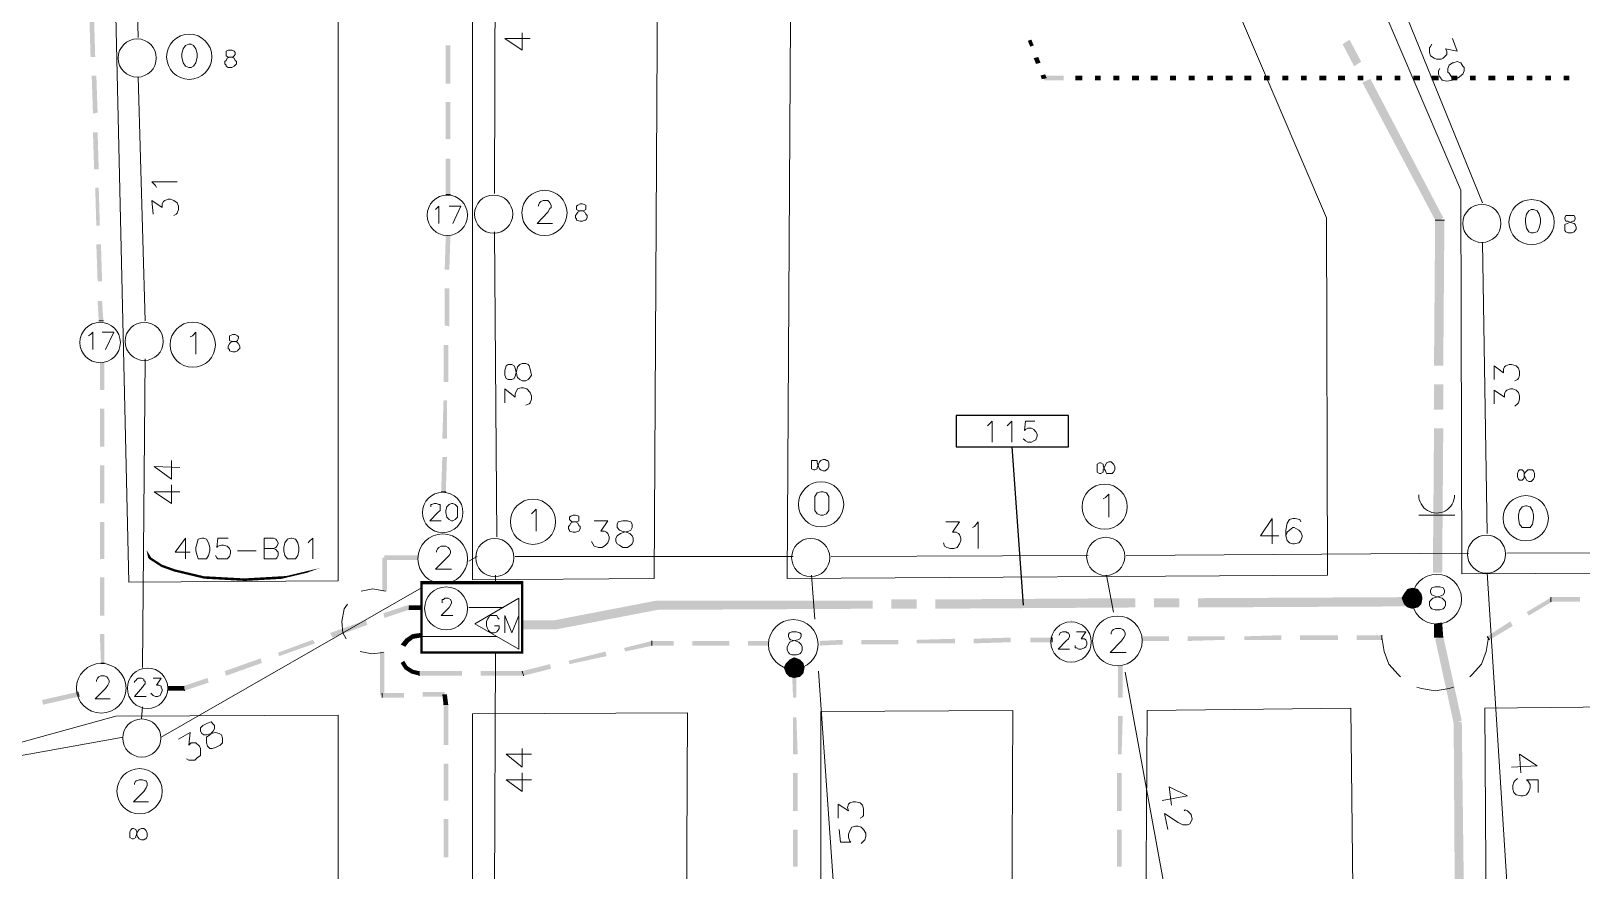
# Model space of a CAD drawing. Header units: millimetres. Extents: x -5 to 817, y 96 to 1062.
# Drawn here: x 337.4 to 447.8, y 427.9 to 487.7 of the extents above; entities that cross this region are included whole.
import ezdxf

# ---------------------------------------------------------------- set-up
doc = ezdxf.new("R2010")
doc.units = ezdxf.units.MM
for name, color, linetype, true_color in [('PDF_565', 11, 'Continuous', 0xff7f7f), ('PDF_840', 12, 'Continuous', 0xb80000), ('PDF_AERIAL', 8, 'Continuous', 0x808080), ('PDF_FEED', 11, 'Continuous', 0xff7f7f), ('PDF_HCOUNT', 8, 'Continuous', 0x808080), ('PDF_NODEBOUNDARY', 8, 'Continuous', 0x808080), ('PDF_POLENUMBER', 8, 'Continuous', 0x808080), ('PDF_POWER', 8, 'Continuous', 0x808080), ('PDF_RDBKGRD', 8, 'Continuous', 0x808080), ('PDF_STRAND', 8, 'Continuous', 0x808080), ('PDF_TRUNK', 12, 'Continuous', 0xb80000), ('PDF_TRUNKEXT', 8, 'Continuous', 0x808080)]:
    doc.layers.add(name, color=color, linetype=linetype, true_color=true_color)
doc.layers.add('PDF_DISTANCE', color=7, linetype='Continuous')

msp = doc.modelspace()

# ---------------------------------------------------------------- linework, layer by layer
at = {"layer": 'PDF_565', "lineweight": 20}
for points in [[(362.66, 447.79), (361.76, 447.96), (360.93, 447.79)], [(359.94, 446.88), (359.7, 446.55), (359.53, 445.65), (359.61, 444.82), (359.86, 444.41)], [(433.65, 444.49), (433.82, 443.5), (434.15, 442.6), (434.81, 441.86), (434.97, 441.69)], [(439.92, 441.69), (440.08, 441.86), (440.74, 442.6), (441.07, 443.5), (441.24, 444.49)], [(441.24, 444.49), (441.24, 444.49)], [(360.85, 443.5), (361.68, 443.34), (362.5, 443.42)], [(436.13, 440.95), (436.46, 440.87), (437.44, 440.7), (438.43, 440.87), (438.76, 440.95)]]:
    msp.add_lwpolyline(points, dxfattribs=at)
at = {"layer": 'PDF_565', "lineweight": 0}
for points in [[(445.69, 447.05), (445.69, 447.38)], [(381.63, 443.92), (381.63, 444.25)], [(441.32, 444.33), (441.15, 444.58)], [(372.48, 441.77), (372.39, 442.1)], [(348.32, 440.7), (348.24, 441.03)], [(362.42, 440.21), (362.42, 440.54)], [(366.79, 439.71), (367.12, 439.71)]]:
    msp.add_lwpolyline(points, dxfattribs=at)
at = {"layer": 'PDF_565', "lineweight": 0, "const_width": 0.297}
msp.add_lwpolyline([(363.86, 442.76), (364.11, 442.35), (364.56, 442.06), (365.06, 441.94)], dxfattribs=at)
at = {"layer": 'PDF_565', "lineweight": 0}
msp.add_lwpolyline([(365.06, 442.1), (365.06, 441.77)], close=True, dxfattribs=at)
at = {"layer": 'PDF_565', "transparency": 33554559}
for points in [[(362.75, 450.18), (362.42, 450.18), (362.75, 447.79)], [(362.42, 450.18), (362.75, 447.79), (362.42, 447.79)], [(364.97, 450.02), (364.97, 450.35), (362.58, 450.02)], [(364.97, 450.35), (362.58, 450.02), (362.58, 450.35)], [(445.61, 447.3), (444.12, 446.06), (443.96, 446.31)], [(445.77, 447.05), (445.61, 447.3), (444.12, 446.06)], [(447.75, 447.05), (447.75, 447.38), (445.69, 447.05)], [(447.75, 447.38), (445.69, 447.05), (445.69, 447.38)], [(364.23, 446.8), (362.58, 445.9), (362.5, 446.23)], [(364.31, 446.47), (364.23, 446.8), (362.58, 445.9)], [(365.3, 446.47), (365.3, 446.8), (364.31, 446.47)], [(365.3, 446.8), (364.31, 446.47), (364.31, 446.8)], [(361.26, 445.73), (358.87, 444.49), (358.71, 444.82)], [(361.35, 445.4), (361.26, 445.73), (358.87, 444.49)], [(442.8, 445.65), (441.32, 444.33), (441.15, 444.58)], [(442.97, 445.32), (442.8, 445.65), (441.32, 444.33)], [(357.47, 444.33), (355.08, 443.17), (355, 443.42)], [(357.64, 444.08), (357.47, 444.33), (355.08, 443.17)], [(364.07, 444.41), (364.31, 444.16), (363.74, 444)], [(364.31, 444.16), (363.74, 444), (364.07, 443.83)], [(364.56, 444.74), (364.64, 444.41), (364.07, 444.41)], [(364.64, 444.41), (364.07, 444.41), (364.31, 444.16)], [(365.14, 444.82), (365.14, 444.49), (364.56, 444.74)], [(365.14, 444.49), (364.56, 444.74), (364.64, 444.41)], [(381.63, 444.25), (379.73, 443.5), (379.65, 443.75)], [(381.71, 443.92), (381.63, 444.25), (379.73, 443.5)], [(383.19, 443.92), (383.19, 444.25), (381.63, 443.92)], [(383.19, 444.25), (381.63, 443.92), (381.63, 444.25)], [(387.15, 443.92), (387.15, 444.25), (384.51, 443.92)], [(387.15, 444.25), (384.51, 443.92), (384.51, 444.25)], [(389.95, 443.92), (389.95, 444.25), (388.47, 443.92)], [(389.95, 444.25), (388.47, 443.92), (388.47, 444.25)], [(353.76, 443.01), (351.29, 441.77), (351.2, 442.1)], [(353.84, 442.68), (353.76, 443.01), (351.29, 441.77)], [(362.25, 440.37), (362.58, 440.37), (362.25, 443.5)], [(362.58, 440.37), (362.25, 443.5), (362.58, 443.5)], [(378.33, 443.5), (375.77, 442.6), (375.69, 442.84)], [(378.41, 443.17), (378.33, 443.5), (375.77, 442.6)], [(368.11, 441.77), (368.11, 442.1), (365.06, 441.77)], [(368.11, 442.1), (365.06, 441.77), (365.06, 442.1)], [(372.39, 441.77), (372.39, 442.1), (369.43, 441.77)], [(372.39, 442.1), (369.43, 441.77), (369.43, 442.1)], [(374.37, 442.6), (372.48, 441.77), (372.39, 442.1)], [(374.45, 442.27), (374.37, 442.6), (372.48, 441.77)], [(348.32, 440.7), (348.32, 441.03), (347.16, 440.7)], [(348.32, 441.03), (347.16, 440.7), (347.16, 441.03)], [(349.97, 441.61), (348.32, 440.7), (348.24, 441.03)], [(350.05, 441.28), (349.97, 441.61), (348.32, 440.7)], [(363.98, 440.21), (363.98, 440.54), (362.42, 440.21)], [(363.98, 440.54), (362.42, 440.21), (362.42, 440.54)], [(366.87, 440.29), (366.87, 440.62), (365.3, 440.29)], [(366.87, 440.62), (365.3, 440.29), (365.3, 440.62)], [(366.79, 439.71), (367.12, 439.71), (366.7, 440.45)], [(367.12, 439.71), (366.7, 440.45), (367.03, 440.45)], [(366.79, 436.83), (367.12, 436.83), (366.79, 439.71)], [(367.12, 436.83), (366.79, 439.71), (367.12, 439.71)], [(366.79, 432.87), (367.12, 432.87), (366.79, 435.51)], [(367.12, 432.87), (366.79, 435.51), (367.12, 435.51)], [(366.79, 428.83), (367.12, 428.83), (366.79, 431.55)], [(367.12, 428.83), (366.79, 431.55), (367.12, 431.55)]]:
    msp.add_solid(points, dxfattribs=at)
at = {"layer": 'PDF_840', "lineweight": 0}
msp.add_lwpolyline([(435.96, 447.38), (435.96, 446.72)], dxfattribs=at)
at = {"layer": 'PDF_840', "transparency": 33554559}
for points in [[(401.83, 447.21), (401.83, 446.55), (416.09, 447.3)], [(401.83, 446.55), (416.09, 447.3), (416.09, 446.64)], [(417.41, 447.3), (417.41, 446.64), (419.22, 447.3)], [(417.41, 446.64), (419.22, 447.3), (419.22, 446.64)], [(420.54, 447.3), (420.54, 446.64), (435.96, 447.38)], [(420.54, 446.64), (435.96, 447.38), (435.96, 446.72)], [(374.7, 445.73), (374.78, 445.07), (381.96, 447.13)], [(374.78, 445.07), (381.96, 447.13), (382.04, 446.47)], [(381.96, 447.13), (381.96, 446.47), (397.37, 447.13)], [(381.96, 446.47), (397.37, 447.13), (397.37, 446.55)], [(398.69, 447.21), (398.69, 446.55), (400.51, 447.21)], [(398.69, 446.55), (400.51, 447.21), (400.51, 446.55)], [(372.39, 445.73), (372.39, 445.07), (374.78, 445.73)], [(372.39, 445.07), (374.78, 445.73), (374.78, 445.07)], [(438.02, 444.49), (437.36, 445.48), (437.94, 445.57)], [(437.36, 444.49), (438.02, 444.49), (437.36, 445.48)], [(439.34, 438.56), (437.44, 444.41), (438.02, 444.58)], [(438.76, 438.39), (439.34, 438.56), (437.44, 444.41)], [(438.85, 424.46), (439.51, 424.46), (438.76, 438.48)], [(439.51, 424.46), (438.76, 438.48), (439.34, 438.48)]]:
    msp.add_solid(points, dxfattribs=at)
at = {"layer": 'PDF_AERIAL', "lineweight": 9}
for points in [[(345.02, 487.28), (344.61, 503.61)], [(370.41, 476.15), (370.5, 499.73)], [(440.82, 475.49), (433.24, 494.13)], [(372.97, 487.2), (371.16, 487.2), (372.39, 486.38), (372.39, 487.61)], [(438.68, 487.2), (439.01, 486.29), (438.19, 486.46), (438.27, 486.29), (438.27, 486.05), (438.19, 485.96), (438.02, 485.8), (437.86, 485.72), (437.53, 485.72), (437.36, 485.8), (437.11, 485.96), (437.03, 486.21), (437.03, 486.54), (437.11, 486.62), (437.2, 486.79)], [(439.09, 484.4), (438.85, 484.4), (438.6, 484.48), (438.43, 484.73), (438.35, 484.81), (438.35, 485.06), (438.43, 485.31), (438.68, 485.47), (438.76, 485.47), (439.01, 485.55), (439.26, 485.47), (439.42, 485.22), (439.51, 485.14), (439.51, 484.89), (439.42, 484.65), (439.09, 484.4), (438.68, 484.23), (438.27, 484.15), (437.94, 484.23), (437.77, 484.48), (437.69, 484.65), (437.69, 484.89), (437.77, 485.06)], [(345.52, 467.08), (345.02, 484.48)], [(346.34, 476.57), (346.26, 476.73), (346.01, 476.98), (347.82, 476.98)], [(346.09, 474.67), (346.01, 475.66), (346.75, 475.16), (346.75, 475.41), (346.83, 475.58), (346.92, 475.66), (347.16, 475.74), (347.33, 475.74), (347.58, 475.66), (347.82, 475.49), (347.91, 475.25), (347.91, 475), (347.82, 474.75), (347.74, 474.67), (347.58, 474.59)], [(370.58, 451.67), (370.41, 473.43)], [(441.15, 451.91), (440.82, 472.69)], [(345.35, 442.35), (345.52, 464.36)], [(441.65, 462.88), (441.65, 463.87), (442.31, 463.37), (442.31, 463.62), (442.39, 463.79), (442.47, 463.87), (442.72, 463.95), (442.89, 463.95), (443.22, 463.87), (443.38, 463.7), (443.46, 463.46), (443.46, 463.21), (443.38, 462.96), (443.3, 462.88), (443.13, 462.8)], [(371.16, 461.23), (371.16, 462.22), (371.9, 461.64), (371.9, 461.89), (371.98, 462.06), (372.06, 462.22), (372.31, 462.3), (372.48, 462.3), (372.72, 462.22), (372.97, 461.97), (373.05, 461.73), (373.05, 461.48), (372.97, 461.23), (372.89, 461.15), (372.64, 461.07)], [(441.65, 461.15), (441.65, 462.14), (442.39, 461.64), (442.39, 461.89), (442.47, 462.06), (442.56, 462.14), (442.8, 462.22), (442.97, 462.22), (443.22, 462.14), (443.38, 461.97), (443.46, 461.73), (443.46, 461.48), (443.38, 461.23), (443.3, 461.15), (443.13, 460.98)], [(347.99, 456.61), (346.18, 456.7), (347.41, 455.79), (347.41, 457.11)], [(347.99, 454.88), (346.18, 454.88), (347.41, 454.06), (347.41, 455.38)], [(377.51, 452.82), (378.49, 452.82), (378, 452.08), (378.25, 452.08), (378.41, 452), (378.49, 451.91), (378.58, 451.67), (378.58, 451.5), (378.49, 451.25), (378.33, 451.09), (378.08, 450.92), (377.83, 450.92), (377.51, 451.01), (377.42, 451.17), (377.34, 451.34)], [(425.82, 451.17), (425.82, 452.99), (424.99, 451.75), (426.31, 451.75)], [(427.88, 452.74), (427.8, 452.9), (427.47, 452.99), (427.3, 452.99), (427.06, 452.9), (426.89, 452.66), (426.81, 452.16), (426.81, 451.75), (426.89, 451.42), (427.06, 451.25), (427.3, 451.17), (427.39, 451.17), (427.72, 451.25), (427.88, 451.42), (427.96, 451.67), (427.96, 451.75), (427.88, 452), (427.72, 452.16), (427.39, 452.33), (427.3, 452.33), (427.06, 452.16), (426.89, 452), (426.81, 451.75)], [(402.57, 452.74), (403.56, 452.74), (403.06, 452), (403.31, 452), (403.48, 451.91), (403.56, 451.83), (403.64, 451.58), (403.64, 451.42), (403.56, 451.17), (403.39, 450.92), (403.15, 450.84), (402.9, 450.84), (402.65, 450.92), (402.49, 451.01), (402.4, 451.25)], [(404.47, 452.33), (404.63, 452.41), (404.88, 452.74), (404.88, 450.84)], [(442.56, 450.51), (464.9, 450.59)], [(369.18, 450.27), (368.6, 449.94)], [(371.9, 450.27), (391.69, 450.27)], [(394.41, 450.27), (412.71, 450.35)], [(415.43, 450.35), (439.84, 450.51)], [(370.5, 448.37), (370.5, 448.95)], [(393.01, 448.95), (393.25, 445.81)], [(414.03, 448.95), (414.52, 446.31)], [(441.15, 449.11), (442.72, 424.46), (442.8, 423.47)], [(365.22, 448.04), (346.67, 437.4)], [(370.41, 426.27), (370.5, 443.42)], [(393.5, 442.1), (394.74, 424.46), (395.15, 418.36)], [(415.35, 442.02), (418.56, 424.46)], [(345.27, 438.72), (345.35, 439.55)], [(343.95, 437.4), (326.14, 434.19)], [(347.91, 437.24), (348.73, 437.73), (348.65, 436.83), (348.81, 436.99), (349.06, 436.99), (349.14, 436.99), (349.39, 436.74), (349.47, 436.58), (349.47, 436.33), (349.47, 436.08), (349.23, 435.92), (349.06, 435.75), (348.73, 435.75), (348.65, 435.75), (348.48, 435.84)], [(373.05, 436.17), (371.24, 436.17), (372.39, 435.26), (372.39, 436.58)], [(442.89, 435.26), (444.7, 435.34), (443.46, 436.17), (443.55, 434.85)], [(373.05, 434.35), (371.24, 434.35), (372.39, 433.53), (372.39, 434.85)], [(444.78, 433.45), (444.78, 434.35), (443.96, 434.35), (444.04, 434.27), (444.21, 434.02), (444.21, 433.78), (444.12, 433.53), (443.96, 433.28), (443.71, 433.2), (443.55, 433.2), (443.22, 433.28), (443.05, 433.45), (442.97, 433.69), (442.97, 433.94), (443.05, 434.19), (443.13, 434.27), (443.3, 434.44)], [(417.99, 432.87), (419.8, 433.2), (418.48, 433.86), (418.65, 432.54)], [(394.9, 431.63), (394.9, 432.62), (395.64, 432.13), (395.56, 432.37), (395.64, 432.62), (395.73, 432.7), (395.97, 432.79), (396.14, 432.79), (396.47, 432.7), (396.63, 432.54), (396.72, 432.29), (396.72, 432.04), (396.72, 431.8), (396.63, 431.71), (396.47, 431.63)], [(419.55, 432.13), (419.64, 432.21), (419.8, 432.13), (419.88, 432.04), (420.05, 431.88), (420.13, 431.55), (420.05, 431.38), (419.97, 431.22), (419.8, 431.14), (419.64, 431.14), (419.47, 431.14), (419.14, 431.3), (418.15, 431.96), (418.4, 430.81)], [(394.98, 430.81), (395.07, 429.9), (395.81, 429.9), (395.73, 429.98), (395.64, 430.23), (395.64, 430.48), (395.73, 430.72), (395.89, 430.97), (396.14, 431.05), (396.3, 431.05), (396.55, 430.97), (396.72, 430.81), (396.88, 430.56), (396.88, 430.31), (396.8, 430.07), (396.72, 429.98), (396.55, 429.82)]]:
    msp.add_lwpolyline(points, dxfattribs=at)
for points in [[(371.16, 463.21), (371.24, 462.96), (371.4, 462.88), (371.65, 462.88), (371.82, 462.96), (371.9, 463.13), (371.98, 463.46), (372.06, 463.79), (372.23, 463.95), (372.39, 464.03), (372.64, 464.03), (372.81, 463.95), (372.89, 463.87), (372.97, 463.62), (373.05, 463.21), (372.89, 462.96), (372.81, 462.88), (372.64, 462.8), (372.39, 462.8), (372.23, 462.88), (372.06, 463.04), (371.98, 463.29), (371.9, 463.7), (371.82, 463.87), (371.65, 463.95), (371.4, 463.95), (371.24, 463.87), (371.16, 463.54)], [(379.57, 452.82), (379.24, 452.74), (379.15, 452.57), (379.15, 452.33), (379.32, 452.16), (379.48, 452.08), (379.81, 452), (380.06, 451.91), (380.23, 451.75), (380.31, 451.58), (380.31, 451.34), (380.23, 451.17), (380.14, 451.09), (379.9, 450.92), (379.57, 450.92), (379.32, 451.09), (379.15, 451.17), (379.07, 451.34), (379.07, 451.58), (379.15, 451.75), (379.4, 451.91), (379.65, 452), (379.98, 452.08), (380.14, 452.16), (380.23, 452.33), (380.23, 452.57), (380.14, 452.74), (379.9, 452.82)], [(349.64, 438.23), (349.47, 438.06), (349.47, 437.82), (349.56, 437.65), (349.72, 437.57), (349.89, 437.57), (350.22, 437.65), (350.54, 437.73), (350.79, 437.65), (350.96, 437.57), (351.04, 437.32), (351.04, 437.16), (351.04, 436.99), (350.87, 436.83), (350.54, 436.66), (350.3, 436.58), (350.13, 436.58), (349.97, 436.74), (349.89, 436.99), (349.89, 437.16), (349.89, 437.4), (350.13, 437.57), (350.38, 437.82), (350.46, 437.98), (350.46, 438.23), (350.38, 438.31), (350.22, 438.48), (349.97, 438.39)]]:
    msp.add_lwpolyline(points, close=True, dxfattribs=at)
at = {"layer": 'PDF_DISTANCE', "color": 145, "lineweight": 25, "true_color": 0x4a8395}
msp.add_lwpolyline([(403.31, 458.1), (411.31, 458.1), (411.31, 460.32), (403.31, 460.32)], close=True, dxfattribs=at)
at = {"layer": 'PDF_DISTANCE', "lineweight": 0}
for points in [[(405.54, 459.58), (405.62, 459.66), (405.87, 459.91), (405.87, 458.43)], [(406.94, 459.58), (407.02, 459.66), (407.27, 459.91), (407.27, 458.43)], [(408.92, 459.91), (408.26, 459.91), (408.18, 459.25), (408.26, 459.33), (408.42, 459.42), (408.67, 459.42), (408.84, 459.33), (409, 459.17), (409.08, 459), (409.08, 458.84), (409, 458.59), (408.84, 458.51), (408.67, 458.43), (408.42, 458.43), (408.26, 458.51), (408.18, 458.59), (408.09, 458.67)]]:
    msp.add_lwpolyline(points, dxfattribs=at)
at = {"layer": 'PDF_DISTANCE', "color": 145, "lineweight": 25, "true_color": 0x4a8395}
msp.add_lwpolyline([(407.27, 458.1), (408.09, 446.8)], dxfattribs=at)
at = {"layer": 'PDF_FEED', "lineweight": 0}
for points in [[(367.28, 476.07), (366.95, 476.07)], [(342.55, 467.08), (342.22, 467.08)], [(366.95, 454.88), (366.62, 454.88)], [(410.15, 444.49), (410.15, 444.16)], [(433.65, 444.66), (433.65, 444.33)], [(342.63, 442.68), (342.38, 442.68)], [(340.73, 440.62), (340.82, 440.29)]]:
    msp.add_lwpolyline(points, dxfattribs=at)
at = {"layer": 'PDF_FEED', "lineweight": 20}
for points in [[(367.12, 476.07), (367.12, 476.07)], [(365.63, 474.67), (365.63, 474.67)], [(368.6, 474.67), (368.6, 474.67)], [(367.12, 473.19), (367.12, 473.19)], [(342.38, 467.08), (342.38, 467.08)], [(340.9, 465.6), (340.9, 465.6)], [(343.87, 465.68), (343.87, 465.68)], [(342.46, 464.12), (342.46, 464.12)], [(366.79, 454.88), (366.79, 454.88)], [(365.3, 453.48), (365.3, 453.48)], [(368.27, 453.48), (368.27, 453.48)], [(366.79, 452), (366.79, 452)], [(366.29, 450.59), (366.29, 450.68), (366.37, 450.84), (366.46, 450.92), (366.62, 451.01), (366.95, 451.01), (367.12, 450.92), (367.2, 450.84), (367.28, 450.68), (367.28, 450.51), (367.2, 450.35), (367.03, 450.18), (366.21, 449.36), (367.36, 449.36)], [(411.56, 445.73), (411.56, 445.73)], [(414.36, 444.74), (414.36, 444.82), (414.44, 444.99), (414.52, 445.07), (414.69, 445.15), (415.02, 445.15), (415.18, 445.07), (415.27, 444.99), (415.35, 444.82), (415.35, 444.66), (415.27, 444.49), (415.1, 444.25), (414.28, 443.42), (415.43, 443.42)], [(410.15, 444.25), (410.15, 444.25)], [(413.04, 444.33), (413.04, 444.33)], [(342.05, 441.36), (342.05, 441.44), (342.14, 441.61), (342.22, 441.69), (342.38, 441.77), (342.63, 441.77), (342.79, 441.69), (342.88, 441.61), (342.96, 441.44), (342.96, 441.28), (342.88, 441.11), (342.71, 440.87), (341.97, 440.12), (343.04, 440.12)], [(345.76, 442.43), (345.76, 442.43)], [(411.64, 442.84), (411.64, 442.84)], [(344.28, 440.95), (344.28, 440.95)], [(347.25, 440.95), (347.25, 440.95)], [(345.76, 439.46), (345.76, 439.46)]]:
    msp.add_lwpolyline(points, dxfattribs=at)
at = {"layer": 'PDF_FEED', "color": 7, "lineweight": 9}
for points in [[(366.21, 475), (366.29, 475.08), (366.46, 475.25), (366.46, 474.01)], [(367.45, 474.01), (368.02, 475.25), (367.2, 475.25)], [(341.48, 466.01), (341.64, 466.09), (341.81, 466.26), (341.81, 465.02)], [(342.71, 465.02), (343.29, 466.26), (342.46, 466.26)], [(365.88, 453.81), (365.88, 453.98), (365.96, 453.98), (366.13, 454.06), (366.29, 454.06), (366.46, 453.98), (366.54, 453.98), (366.54, 453.81), (366.54, 453.73), (366.54, 453.56), (366.37, 453.4), (365.8, 452.82), (366.62, 452.82)], [(410.65, 444.66), (410.73, 444.82), (410.9, 444.91), (411.14, 444.91), (411.23, 444.82), (411.31, 444.82), (411.39, 444.66), (411.39, 444.58), (411.31, 444.41), (411.14, 444.25), (410.57, 443.67), (411.39, 443.67)], [(411.89, 444.91), (412.55, 444.91), (412.22, 444.41), (412.38, 444.41), (412.46, 444.41), (412.55, 444.33), (412.63, 444.16), (412.63, 444), (412.55, 443.83), (412.46, 443.75), (412.22, 443.67), (412.05, 443.67), (411.89, 443.75), (411.8, 443.75), (411.8, 443.92)], [(344.77, 441.28), (344.77, 441.36), (344.86, 441.44), (344.94, 441.53), (345.02, 441.61), (345.27, 441.61), (345.43, 441.53), (345.43, 441.44), (345.52, 441.36), (345.52, 441.2), (345.43, 441.11), (345.35, 440.95), (344.77, 440.29), (345.6, 440.29)], [(346.09, 441.61), (346.67, 441.61), (346.34, 441.11), (346.5, 441.11), (346.67, 441.03), (346.67, 440.95), (346.75, 440.78), (346.75, 440.7), (346.67, 440.54), (346.59, 440.37), (346.42, 440.29), (346.26, 440.29), (346.09, 440.37), (346.01, 440.45), (345.93, 440.54)]]:
    msp.add_lwpolyline(points, dxfattribs=at)
msp.add_lwpolyline([(367.36, 454.06), (367.2, 453.98), (367.03, 453.81), (366.95, 453.56), (366.95, 453.4), (367.03, 453.07), (367.2, 452.9), (367.36, 452.82), (367.45, 452.82), (367.61, 452.9), (367.78, 453.07), (367.78, 453.4), (367.78, 453.56), (367.78, 453.81), (367.61, 453.98), (367.45, 454.06)], close=True, dxfattribs=at)
at = {"layer": 'PDF_FEED', "lineweight": 20}
for points in [[(437.44, 448.12), (437.2, 448.04), (437.11, 447.87), (437.11, 447.71), (437.2, 447.54), (437.36, 447.46), (437.69, 447.38), (437.94, 447.3), (438.1, 447.13), (438.19, 447.05), (438.19, 446.8), (438.1, 446.64), (438.02, 446.55), (437.77, 446.47), (437.44, 446.47), (437.2, 446.55), (437.11, 446.64), (437.03, 446.8), (437.03, 447.05), (437.11, 447.13), (437.28, 447.3), (437.53, 447.38), (437.86, 447.46), (438.02, 447.54), (438.1, 447.71), (438.1, 447.87), (438.02, 448.04), (437.77, 448.12)], [(391.6, 444.91), (391.44, 444.82), (391.36, 444.74), (391.36, 444.58), (391.44, 444.41), (391.52, 444.33), (391.85, 444.25), (392.1, 444.16), (392.26, 444), (392.35, 443.83), (392.35, 443.59), (392.26, 443.42), (392.18, 443.34), (391.93, 443.26), (391.6, 443.26), (391.44, 443.34), (391.36, 443.42), (391.27, 443.59), (391.27, 443.83), (391.36, 444), (391.44, 444.16), (391.69, 444.25), (392.02, 444.33), (392.18, 444.41), (392.26, 444.58), (392.26, 444.74), (392.18, 444.82), (391.93, 444.91)]]:
    msp.add_lwpolyline(points, close=True, dxfattribs=at)
for centre, radius in [((367.06, 474.6), 1.44), ((342.32, 465.53), 1.44), ((366.73, 453.41), 1.44), ((366.73, 450.11), 1.77), ((437.55, 447.23), 1.77), ((391.71, 444.01), 1.77), ((411.5, 444.18), 1.44), ((414.8, 444.26), 1.77), ((342.4, 440.88), 1.77), ((345.7, 440.88), 1.44)]:
    msp.add_circle(centre, radius, dxfattribs=at)
at = {"layer": 'PDF_FEED', "transparency": 33554559}
for points in [[(341.89, 488.6), (341.56, 488.52), (341.97, 485.88)], [(341.56, 488.52), (341.97, 485.88), (341.64, 485.88)], [(367.28, 486.71), (366.95, 486.71), (367.28, 483.99)], [(366.95, 486.71), (367.28, 483.99), (366.95, 483.99)], [(342.05, 484.56), (341.72, 484.56), (342.14, 481.92)], [(341.72, 484.56), (342.14, 481.92), (341.81, 481.84)], [(367.28, 482.67), (366.95, 482.67), (367.28, 480.03)], [(366.95, 482.67), (367.28, 480.03), (366.95, 480.03)], [(342.14, 480.52), (341.81, 480.52), (342.22, 477.88)], [(341.81, 480.52), (342.22, 477.88), (341.89, 477.88)], [(367.28, 478.63), (366.95, 478.63), (367.28, 476.07)], [(366.95, 478.63), (367.28, 476.07), (366.95, 476.07)], [(342.22, 476.57), (341.97, 476.57), (342.3, 473.85)], [(341.97, 476.57), (342.3, 473.85), (342.05, 473.85)], [(366.95, 473.19), (367.2, 470.71), (366.87, 470.71)], [(367.28, 473.19), (366.95, 473.19), (367.2, 470.71)], [(342.38, 472.53), (342.05, 472.53), (342.46, 469.89)], [(342.05, 472.53), (342.46, 469.89), (342.14, 469.89)], [(367.2, 469.39), (366.87, 469.39), (367.2, 466.67)], [(366.87, 469.39), (367.2, 466.67), (366.87, 466.75)], [(342.46, 468.49), (342.14, 468.49), (342.55, 467.08)], [(342.14, 468.49), (342.55, 467.08), (342.22, 467.08)], [(367.12, 465.35), (366.79, 465.35), (367.12, 462.71)], [(366.79, 465.35), (367.12, 462.71), (366.79, 462.71)], [(342.63, 464.12), (342.3, 464.12), (342.63, 462.14)], [(342.3, 464.12), (342.63, 462.14), (342.3, 462.14)], [(342.63, 460.82), (342.3, 460.82), (342.63, 458.1)], [(342.3, 460.82), (342.63, 458.1), (342.3, 458.1)], [(366.79, 461.4), (367.03, 458.67), (366.7, 458.67)], [(367.03, 461.4), (366.79, 461.4), (367.03, 458.67)], [(366.7, 457.36), (366.95, 454.88), (366.62, 454.88)], [(367.03, 457.36), (366.7, 457.36), (366.95, 454.88)], [(342.63, 456.78), (342.3, 456.78), (342.63, 454.06)], [(342.3, 456.78), (342.63, 454.06), (342.3, 454.06)], [(342.63, 452.74), (342.3, 452.74), (342.63, 450.1)], [(342.3, 452.74), (342.63, 450.1), (342.3, 450.1)], [(342.63, 448.78), (342.3, 448.78), (342.63, 446.06)], [(342.3, 448.78), (342.63, 446.06), (342.3, 446.06)], [(435.8, 447.3), (435.22, 447.63), (435.05, 447.3)], [(435.05, 447.3), (435.22, 446.88), (435.8, 447.3)], [(435.47, 447.96), (435.8, 447.3), (435.22, 447.63)], [(435.22, 446.88), (435.8, 447.3), (435.47, 446.64)], [(435.8, 448.04), (435.47, 447.96), (435.8, 447.3)], [(435.8, 447.3), (435.47, 446.64), (435.8, 446.55)], [(435.8, 447.3), (436.21, 447.96), (435.8, 448.04)], [(436.46, 447.63), (435.8, 447.3), (436.21, 447.96)], [(436.54, 447.3), (436.46, 447.63), (435.8, 447.3)], [(435.8, 446.55), (436.21, 446.64), (435.8, 447.3)], [(436.21, 446.64), (435.8, 447.3), (436.46, 446.88)], [(435.8, 447.3), (436.46, 446.88), (436.54, 447.3)], [(342.63, 444.74), (342.3, 444.74), (342.63, 442.68)], [(342.3, 444.74), (342.63, 442.68), (342.38, 442.68)], [(393.58, 444.25), (393.58, 443.92), (395.23, 444.33)], [(393.58, 443.92), (395.23, 444.33), (395.23, 444)], [(396.55, 444.33), (396.55, 444), (399.19, 444.33)], [(396.55, 444), (399.19, 444.33), (399.19, 444)], [(400.51, 444.33), (400.51, 444.08), (403.23, 444.41)], [(400.51, 444.08), (403.23, 444.41), (403.23, 444.08)], [(404.55, 444.41), (404.55, 444.08), (407.19, 444.49)], [(404.55, 444.08), (407.19, 444.49), (407.19, 444.16)], [(408.59, 444.49), (408.59, 444.16), (410.15, 444.49)], [(408.59, 444.16), (410.15, 444.49), (410.15, 444.16)], [(416.59, 444.58), (416.59, 444.25), (418.48, 444.58)], [(416.59, 444.25), (418.48, 444.58), (418.48, 444.25)], [(419.8, 444.58), (419.8, 444.25), (422.44, 444.58)], [(419.8, 444.25), (422.44, 444.58), (422.44, 444.33)], [(423.84, 444.58), (423.84, 444.33), (426.48, 444.66)], [(423.84, 444.33), (426.48, 444.66), (426.48, 444.33)], [(427.8, 444.66), (427.8, 444.33), (430.52, 444.66)], [(427.8, 444.33), (430.52, 444.66), (430.52, 444.33)], [(431.84, 444.66), (431.84, 444.33), (433.65, 444.66)], [(431.84, 444.33), (433.65, 444.66), (433.65, 444.33)], [(391.44, 442.93), (391.77, 442.35), (391.19, 442.68)], [(391.77, 443.09), (391.44, 442.93), (391.77, 442.35)], [(391.77, 442.35), (392.18, 442.93), (391.77, 443.09)], [(392.43, 442.68), (391.77, 442.35), (392.18, 442.93)], [(391.77, 442.35), (391.19, 442.68), (391.03, 442.35)], [(391.03, 442.35), (391.19, 441.94), (391.77, 442.35)], [(391.19, 441.94), (391.77, 442.35), (391.44, 441.69)], [(391.77, 442.35), (391.44, 441.69), (391.77, 441.61)], [(391.93, 442.51), (391.6, 442.51), (391.93, 440.21)], [(391.6, 442.51), (391.93, 440.21), (391.69, 440.21)], [(392.51, 442.35), (392.43, 442.68), (391.77, 442.35)], [(391.77, 441.61), (392.18, 441.69), (391.77, 442.35)], [(392.18, 441.69), (391.77, 442.35), (392.43, 441.94)], [(391.77, 442.35), (392.43, 441.94), (392.51, 442.35)], [(415.18, 442.51), (414.85, 442.51), (415.18, 440.21)], [(414.85, 442.51), (415.18, 440.21), (414.85, 440.21)], [(338.18, 440.04), (338.26, 439.71), (340.73, 440.62)], [(338.26, 439.71), (340.73, 440.62), (340.82, 440.29)], [(391.93, 438.8), (391.69, 438.8), (392.02, 436.17)], [(391.69, 438.8), (392.02, 436.17), (391.69, 436.17)], [(415.18, 438.89), (414.85, 438.89), (415.1, 436.17)], [(414.85, 438.89), (415.1, 436.17), (414.85, 436.17)], [(392.02, 434.85), (391.69, 434.85), (392.02, 432.13)], [(391.69, 434.85), (392.02, 432.13), (391.69, 432.13)], [(415.1, 434.85), (414.77, 434.85), (415.1, 432.13)], [(414.77, 434.85), (415.1, 432.13), (414.77, 432.13)], [(392.02, 430.81), (391.69, 430.81), (392.02, 428.17)], [(391.69, 430.81), (392.02, 428.17), (391.69, 428.17)], [(415.1, 430.81), (414.77, 430.81), (415.1, 428.17)], [(414.77, 430.81), (415.1, 428.17), (414.77, 428.17)]]:
    msp.add_solid(points, dxfattribs=at)
at = {"layer": 'PDF_HCOUNT', "lineweight": 9}
for points in [[(348.65, 486.79), (348.4, 486.71), (348.24, 486.46), (348.15, 486.13), (348.15, 485.88), (348.24, 485.47), (348.4, 485.22), (348.65, 485.14), (348.81, 485.14), (348.98, 485.22), (349.14, 485.47), (349.23, 485.88), (349.23, 486.13), (349.14, 486.46), (348.98, 486.71), (348.81, 486.79)], [(444.29, 475), (444.12, 474.92), (443.96, 474.67), (443.88, 474.34), (443.88, 474.09), (443.96, 473.68), (444.12, 473.43), (444.29, 473.35), (444.45, 473.35), (444.7, 473.43), (444.86, 473.68), (444.95, 474.09), (444.95, 474.34), (444.86, 474.67), (444.7, 474.92), (444.45, 475)], [(393.66, 454.88), (393.42, 454.8), (393.25, 454.55), (393.25, 454.14), (393.25, 453.89), (393.25, 453.56), (393.42, 453.32), (393.66, 453.23), (393.83, 453.23), (394.08, 453.32), (394.24, 453.56), (394.24, 453.89), (394.24, 454.14), (394.24, 454.55), (394.08, 454.8), (393.83, 454.88)], [(443.88, 453.89), (443.63, 453.81), (443.46, 453.56), (443.38, 453.23), (443.38, 452.99), (443.46, 452.57), (443.63, 452.33), (443.88, 452.33), (443.96, 452.33), (444.21, 452.33), (444.37, 452.57), (444.45, 452.99), (444.45, 453.23), (444.37, 453.56), (444.21, 453.81), (443.96, 453.89)]]:
    msp.add_lwpolyline(points, close=True, dxfattribs=at)
for points in [[(373.55, 475.25), (373.55, 475.33), (373.63, 475.49), (373.71, 475.58), (373.88, 475.66), (374.21, 475.66), (374.29, 475.58), (374.37, 475.49), (374.45, 475.33), (374.45, 475.16), (374.37, 475.08), (374.21, 474.83), (373.47, 474.01), (374.54, 474.01)], [(348.73, 465.93), (348.9, 466.01), (349.14, 466.26), (349.14, 464.69)], [(413.78, 454.39), (413.95, 454.47), (414.19, 454.72), (414.19, 453.07)], [(373.05, 453.32), (373.14, 453.4), (373.38, 453.65), (373.38, 452.08)], [(344.77, 434.02), (344.77, 434.11), (344.86, 434.27), (344.94, 434.27), (345.1, 434.35), (345.35, 434.35), (345.52, 434.27), (345.6, 434.27), (345.68, 434.11), (345.68, 433.94), (345.6, 433.78), (345.43, 433.53), (344.69, 432.79), (345.76, 432.79)]]:
    msp.add_lwpolyline(points, dxfattribs=at)
for centre in [(348.67, 485.9), (373.98, 474.77), (444.31, 474.11), (348.92, 465.37), (393.69, 453.99), (413.89, 453.82), (373.16, 452.75), (443.9, 453), (345.13, 433.54)]:
    msp.add_circle(centre, 1.61, dxfattribs=at)
at = {"layer": 'PDF_NODEBOUNDARY', "lineweight": 0}
msp.add_lwpolyline([(409.74, 484.4), (409.41, 484.32)], dxfattribs=at)
at = {"layer": 'PDF_NODEBOUNDARY', "transparency": 33554559}
for points in [[(408.67, 487.12), (408.42, 487.04), (408.84, 486.71)], [(408.42, 487.04), (408.84, 486.71), (408.59, 486.62)], [(409.16, 485.88), (408.84, 485.8), (409.33, 485.47)], [(408.84, 485.8), (409.33, 485.47), (409, 485.39)], [(409.66, 484.65), (409.33, 484.56), (409.74, 484.4)], [(409.33, 484.56), (409.74, 484.4), (409.41, 484.32)], [(409.58, 484.56), (409.58, 484.23), (410.98, 484.56)], [(409.58, 484.23), (410.98, 484.56), (410.98, 484.23)], [(411.8, 484.56), (411.8, 484.23), (412.3, 484.56)], [(411.8, 484.23), (412.3, 484.56), (412.3, 484.23)], [(413.2, 484.56), (413.2, 484.23), (413.62, 484.56)], [(413.2, 484.23), (413.62, 484.56), (413.62, 484.23)], [(414.52, 484.56), (414.52, 484.23), (414.94, 484.56)], [(414.52, 484.23), (414.94, 484.56), (414.94, 484.23)], [(415.84, 484.56), (415.84, 484.23), (416.34, 484.56)], [(415.84, 484.23), (416.34, 484.56), (416.34, 484.23)], [(417.16, 484.56), (417.16, 484.23), (417.66, 484.56)], [(417.16, 484.23), (417.66, 484.56), (417.66, 484.23)], [(418.56, 484.56), (418.56, 484.23), (418.98, 484.56)], [(418.56, 484.23), (418.98, 484.56), (418.98, 484.23)], [(419.88, 484.56), (419.88, 484.23), (420.3, 484.56)], [(419.88, 484.23), (420.3, 484.56), (420.3, 484.23)], [(421.2, 484.56), (421.2, 484.23), (421.61, 484.56)], [(421.2, 484.23), (421.61, 484.56), (421.61, 484.23)], [(422.52, 484.56), (422.52, 484.23), (423.02, 484.56)], [(422.52, 484.23), (423.02, 484.56), (423.02, 484.23)], [(423.84, 484.56), (423.84, 484.23), (424.34, 484.56)], [(423.84, 484.23), (424.34, 484.56), (424.34, 484.23)], [(425.24, 484.56), (425.24, 484.23), (425.65, 484.56)], [(425.24, 484.23), (425.65, 484.56), (425.65, 484.23)], [(426.56, 484.56), (426.56, 484.23), (426.97, 484.56)], [(426.56, 484.23), (426.97, 484.56), (426.97, 484.23)], [(427.88, 484.56), (427.88, 484.23), (428.29, 484.56)], [(427.88, 484.23), (428.29, 484.56), (428.29, 484.23)], [(429.2, 484.56), (429.2, 484.23), (429.69, 484.56)], [(429.2, 484.23), (429.69, 484.56), (429.69, 484.23)], [(430.52, 484.56), (430.52, 484.23), (431.01, 484.56)], [(430.52, 484.23), (431.01, 484.56), (431.01, 484.23)], [(431.92, 484.56), (431.92, 484.23), (432.33, 484.56)], [(431.92, 484.23), (432.33, 484.56), (432.33, 484.23)], [(433.24, 484.56), (433.24, 484.23), (433.65, 484.56)], [(433.24, 484.23), (433.65, 484.56), (433.65, 484.23)], [(434.56, 484.56), (434.56, 484.23), (434.97, 484.56)], [(434.56, 484.23), (434.97, 484.56), (434.97, 484.23)], [(435.88, 484.56), (435.88, 484.23), (436.37, 484.56)], [(435.88, 484.23), (436.37, 484.56), (436.37, 484.23)], [(437.2, 484.56), (437.2, 484.23), (437.69, 484.56)], [(437.2, 484.23), (437.69, 484.56), (437.69, 484.23)], [(438.6, 484.56), (438.6, 484.23), (439.01, 484.56)], [(438.6, 484.23), (439.01, 484.56), (439.01, 484.23)], [(439.92, 484.56), (439.92, 484.23), (440.33, 484.56)], [(439.92, 484.23), (440.33, 484.56), (440.33, 484.23)], [(441.24, 484.56), (441.24, 484.23), (441.73, 484.56)], [(441.24, 484.23), (441.73, 484.56), (441.73, 484.23)], [(442.56, 484.56), (442.56, 484.23), (443.05, 484.56)], [(442.56, 484.23), (443.05, 484.56), (443.05, 484.23)], [(443.96, 484.56), (443.96, 484.23), (444.37, 484.56)], [(443.96, 484.23), (444.37, 484.56), (444.37, 484.23)], [(445.28, 484.56), (445.28, 484.23), (445.69, 484.56)], [(445.28, 484.23), (445.69, 484.56), (445.69, 484.23)], [(446.6, 484.56), (446.6, 484.23), (447.01, 484.56)], [(446.6, 484.23), (447.01, 484.56), (447.01, 484.23)]]:
    msp.add_solid(points, dxfattribs=at)
at = {"layer": 'PDF_POLENUMBER', "lineweight": 9}
for points in [[(351.45, 486.38), (351.29, 486.29), (351.29, 486.21), (351.29, 486.05), (351.29, 485.96), (351.45, 485.88), (351.7, 485.88), (351.86, 485.8), (351.95, 485.63), (352.03, 485.55), (352.03, 485.39), (351.95, 485.31), (351.86, 485.22), (351.7, 485.14), (351.45, 485.14), (351.29, 485.22), (351.29, 485.31), (351.2, 485.39), (351.2, 485.55), (351.29, 485.63), (351.37, 485.8), (351.53, 485.88), (351.78, 485.88), (351.86, 485.96), (351.95, 486.05), (351.95, 486.21), (351.86, 486.29), (351.7, 486.38)], [(376.52, 475.41), (376.35, 475.33), (376.27, 475.25), (376.27, 475.08), (376.27, 475), (376.43, 474.92), (376.68, 474.92), (376.85, 474.83), (376.93, 474.67), (377.01, 474.59), (377.01, 474.42), (376.93, 474.26), (376.85, 474.26), (376.68, 474.17), (376.52, 474.17), (376.27, 474.26), (376.27, 474.34), (376.19, 474.42), (376.19, 474.59), (376.27, 474.67), (376.35, 474.83), (376.52, 474.92), (376.76, 474.92), (376.93, 475), (376.93, 475.08), (376.93, 475.25), (376.93, 475.33), (376.68, 475.41)], [(446.93, 474.59), (446.76, 474.59), (446.68, 474.42), (446.68, 474.34), (446.76, 474.17), (446.93, 474.17), (447.09, 474.09), (447.34, 474.01), (447.42, 473.93), (447.5, 473.76), (447.5, 473.6), (447.42, 473.52), (447.34, 473.43), (447.17, 473.35), (446.93, 473.35), (446.76, 473.43), (446.68, 473.52), (446.68, 473.6), (446.68, 473.76), (446.68, 473.93), (446.84, 474.01), (447.01, 474.09), (447.26, 474.17), (447.34, 474.17), (447.42, 474.34), (447.42, 474.42), (447.34, 474.59), (447.17, 474.59)], [(351.78, 466.09), (351.53, 466.01), (351.53, 465.93), (351.53, 465.85), (351.53, 465.68), (351.7, 465.6), (351.95, 465.6), (352.11, 465.52), (352.19, 465.44), (352.28, 465.27), (352.28, 465.11), (352.19, 465.02), (352.11, 464.94), (351.95, 464.86), (351.78, 464.86), (351.53, 464.94), (351.53, 465.02), (351.45, 465.11), (351.45, 465.27), (351.53, 465.44), (351.62, 465.52), (351.78, 465.6), (352.03, 465.6), (352.11, 465.68), (352.19, 465.85), (352.19, 465.93), (352.11, 466.01), (351.95, 466.09)], [(393.01, 456.7), (393.01, 456.53), (393.17, 456.45), (393.25, 456.45), (393.42, 456.53), (393.42, 456.61), (393.5, 456.86), (393.58, 457.03), (393.66, 457.11), (393.83, 457.19), (393.99, 457.19), (394.08, 457.11), (394.16, 457.11), (394.24, 456.94), (394.24, 456.7), (394.16, 456.53), (394.08, 456.45), (393.99, 456.37), (393.83, 456.37), (393.66, 456.45), (393.58, 456.53), (393.5, 456.7), (393.42, 456.94), (393.42, 457.11), (393.25, 457.11), (393.17, 457.11), (393.01, 457.11), (393.01, 456.94)], [(413.37, 456.45), (413.37, 456.28), (413.53, 456.2), (413.62, 456.2), (413.78, 456.28), (413.78, 456.45), (413.86, 456.61), (413.95, 456.78), (414.03, 456.94), (414.19, 457.03), (414.36, 457.03), (414.44, 456.94), (414.52, 456.86), (414.61, 456.7), (414.61, 456.45), (414.52, 456.28), (414.44, 456.2), (414.36, 456.2), (414.19, 456.2), (414.03, 456.2), (413.95, 456.37), (413.86, 456.53), (413.78, 456.78), (413.78, 456.86), (413.62, 456.94), (413.53, 456.94), (413.37, 456.86), (413.37, 456.7)], [(443.3, 455.95), (443.38, 455.79), (443.46, 455.71), (443.63, 455.71), (443.71, 455.79), (443.79, 455.87), (443.79, 456.12), (443.88, 456.28), (444.04, 456.45), (444.12, 456.45), (444.29, 456.45), (444.37, 456.45), (444.45, 456.37), (444.53, 456.2), (444.53, 455.95), (444.45, 455.79), (444.37, 455.71), (444.29, 455.62), (444.12, 455.62), (443.96, 455.71), (443.88, 455.87), (443.79, 456.04), (443.79, 456.28), (443.71, 456.37), (443.63, 456.45), (443.46, 456.45), (443.38, 456.37), (443.3, 456.2)], [(376.02, 453.23), (375.86, 453.15), (375.77, 453.07), (375.77, 452.9), (375.86, 452.82), (375.94, 452.74), (376.19, 452.74), (376.35, 452.66), (376.43, 452.49), (376.52, 452.41), (376.52, 452.24), (376.43, 452.08), (376.19, 452), (376.02, 452), (375.77, 452.08), (375.77, 452.16), (375.69, 452.24), (375.69, 452.41), (375.77, 452.49), (375.86, 452.66), (376.02, 452.74), (376.27, 452.74), (376.43, 452.82), (376.43, 452.9), (376.43, 453.07), (376.43, 453.15), (376.19, 453.23)], [(344.44, 430.4), (344.44, 430.23), (344.61, 430.15), (344.69, 430.15), (344.86, 430.23), (344.86, 430.31), (344.94, 430.56), (345.02, 430.72), (345.1, 430.81), (345.27, 430.89), (345.43, 430.89), (345.52, 430.81), (345.6, 430.72), (345.68, 430.56), (345.68, 430.31), (345.6, 430.15), (345.52, 430.15), (345.43, 430.07), (345.27, 430.07), (345.1, 430.15), (345.02, 430.23), (344.94, 430.4), (344.94, 430.64), (344.86, 430.81), (344.69, 430.89), (344.61, 430.89), (344.53, 430.81), (344.44, 430.64)]]:
    msp.add_lwpolyline(points, close=True, dxfattribs=at)
at = {"layer": 'PDF_POWER', "lineweight": 9}
msp.add_lwpolyline([(438.85, 453.23), (436.29, 453.23)], dxfattribs=at)
msp.add_arc((437.55, 454.65), 1.28, 179.6066, 359.6066, dxfattribs=at)
at = {"layer": 'PDF_RDBKGRD', "lineweight": 0}
for points in [[(425.82, 507.81), (439.26, 476.4), (439.34, 449.03), (455.17, 449.11), (454.26, 479.53), (407.35, 590.59), (392.1, 586.8), (423.59, 513.09)], [(456.57, 313.15), (457.07, 396.84), (457.23, 424.46), (457.31, 439.63), (440.99, 439.46), (441.07, 424.46), (441.32, 396.84), (442.23, 302.27), (456.49, 299.3), (456.49, 300.87)], [(322.92, 420.34), (332.32, 412.92), (337.6, 396.84), (344.69, 375.4), (359.28, 375.07), (359.28, 396.84), (359.28, 424.46), (359.28, 438.97), (343.45, 438.89), (330.84, 435.42), (242.79, 439.38)]]:
    msp.add_lwpolyline(points, dxfattribs=at)
for points in [[(368.85, 581.03), (382.7, 584.41), (398.28, 547.97), (382.29, 537.66), (381.79, 448.7), (368.85, 448.62)], [(341.39, 577.89), (359.28, 579.21), (359.28, 448.53), (344.36, 448.45)], [(429.69, 474.42), (429.78, 448.95), (391.27, 448.7), (391.77, 532.38), (402.07, 539.06)], [(368.85, 396.84), (368.85, 317.69), (383.69, 314.56), (384.02, 396.84), (384.1, 424.46), (384.18, 439.13), (368.85, 439.05), (368.85, 424.46)], [(393.58, 396.84), (393.25, 312.58), (406.86, 309.69), (407.19, 396.84), (407.27, 424.46), (407.35, 439.3), (393.66, 439.22), (393.66, 424.46)], [(432.66, 304.33), (431.84, 396.84), (431.59, 424.46), (431.43, 439.46), (416.92, 439.3), (416.83, 424.46), (416.75, 396.84), (416.42, 307.71)]]:
    msp.add_lwpolyline(points, close=True, dxfattribs=at)
at = {"layer": 'PDF_STRAND', "lineweight": 9}
for points in [[(345.02, 487.28), (345.02, 487.28)], [(345.02, 487.28), (345.02, 487.28)], [(343.7, 485.88), (343.7, 485.88)], [(343.7, 485.88), (343.7, 485.88)], [(346.42, 485.88), (346.42, 485.88)], [(346.42, 485.88), (346.42, 485.88)], [(346.42, 485.88), (346.42, 485.88)], [(345.02, 484.48), (345.02, 484.48)], [(345.02, 484.48), (345.02, 484.48)], [(345.02, 484.48), (345.02, 484.48)], [(370.41, 476.15), (370.41, 476.15)], [(370.41, 476.15), (370.41, 476.15)], [(440.82, 475.49), (440.82, 475.49)], [(440.82, 475.49), (440.82, 475.49)], [(369.1, 474.75), (369.1, 474.75)], [(369.1, 474.75), (369.1, 474.75)], [(371.82, 474.75), (371.82, 474.75)], [(371.82, 474.75), (371.82, 474.75)], [(371.82, 474.75), (371.82, 474.75)], [(439.42, 474.09), (439.42, 474.09)], [(439.42, 474.09), (439.42, 474.09)], [(442.14, 474.09), (442.14, 474.09)], [(442.14, 474.09), (442.14, 474.09)], [(442.14, 474.09), (442.14, 474.09)], [(370.41, 473.43), (370.41, 473.43)], [(370.41, 473.43), (370.41, 473.43)], [(370.41, 473.43), (370.41, 473.43)], [(440.82, 472.69), (440.82, 472.69)], [(440.82, 472.69), (440.82, 472.69)], [(440.82, 472.69), (440.82, 472.69)], [(345.52, 467.08), (345.52, 467.08)], [(345.52, 467.08), (345.52, 467.08)], [(344.2, 465.68), (344.2, 465.68)], [(344.2, 465.68), (344.2, 465.68)], [(346.92, 465.68), (346.92, 465.68)], [(346.92, 465.68), (346.92, 465.68)], [(346.92, 465.68), (346.92, 465.68)], [(345.52, 464.36), (345.52, 464.36)], [(345.52, 464.36), (345.52, 464.36)], [(345.52, 464.36), (345.52, 464.36)], [(414.03, 451.75), (414.03, 451.75)], [(414.03, 451.75), (414.03, 451.75)], [(441.15, 451.91), (441.15, 451.91)], [(441.15, 451.91), (441.15, 451.91)], [(370.58, 451.67), (370.58, 451.67)], [(370.58, 451.67), (370.58, 451.67)], [(393.01, 451.67), (393.01, 451.67)], [(393.01, 451.67), (393.01, 451.67)], [(369.18, 450.27), (369.18, 450.27)], [(369.18, 450.27), (369.18, 450.27)], [(371.9, 450.27), (371.9, 450.27)], [(371.9, 450.27), (371.9, 450.27)], [(371.9, 450.27), (371.9, 450.27)], [(391.69, 450.27), (391.69, 450.27)], [(391.69, 450.27), (391.69, 450.27)], [(391.69, 450.27), (391.69, 450.27)], [(394.41, 450.27), (394.41, 450.27)], [(394.41, 450.27), (394.41, 450.27)], [(412.71, 450.35), (412.71, 450.35)], [(412.71, 450.35), (412.71, 450.35)], [(412.71, 450.35), (412.71, 450.35)], [(415.43, 450.35), (415.43, 450.35)], [(415.43, 450.35), (415.43, 450.35)], [(439.84, 450.51), (439.84, 450.51)], [(439.84, 450.51), (439.84, 450.51)], [(439.84, 450.51), (439.84, 450.51)], [(442.56, 450.51), (442.56, 450.51)], [(442.56, 450.51), (442.56, 450.51)], [(370.5, 448.95), (370.5, 448.95)], [(370.5, 448.95), (370.5, 448.95)], [(370.5, 448.95), (370.5, 448.95)], [(393.01, 448.95), (393.01, 448.95)], [(393.01, 448.95), (393.01, 448.95)], [(393.01, 448.95), (393.01, 448.95)], [(414.03, 448.95), (414.03, 448.95)], [(414.03, 448.95), (414.03, 448.95)], [(414.03, 448.95), (414.03, 448.95)], [(441.15, 449.11), (441.15, 449.11)], [(441.15, 449.11), (441.15, 449.11)], [(441.15, 449.11), (441.15, 449.11)], [(345.27, 438.72), (345.27, 438.72)], [(345.27, 438.72), (345.27, 438.72)], [(345.27, 438.72), (345.27, 438.72)], [(343.95, 437.4), (343.95, 437.4)], [(343.95, 437.4), (343.95, 437.4)], [(346.67, 437.4), (346.67, 437.4)], [(346.67, 437.4), (346.67, 437.4)], [(346.67, 437.4), (346.67, 437.4)], [(345.35, 436), (345.35, 436)], [(345.35, 436), (345.35, 436)]]:
    msp.add_lwpolyline(points, dxfattribs=at)
for centre in [(344.96, 485.81), (370.36, 474.68), (440.77, 474.02), (345.46, 465.61), (441.1, 450.44), (370.44, 450.2), (392.95, 450.2), (413.97, 450.28), (345.29, 437.33)]:
    msp.add_circle(centre, 1.36, dxfattribs=at)
at = {"layer": 'PDF_TRUNK', "lineweight": 0}
msp.add_lwpolyline([(437.44, 474.26), (438.1, 474.26)], dxfattribs=at)
at = {"layer": 'PDF_TRUNK', "transparency": 33554559}
for points in [[(432.17, 485.55), (430.85, 486.79), (431.34, 487.12)], [(431.67, 485.22), (432.17, 485.55), (430.85, 486.79)], [(438.02, 474.42), (432.25, 484.07), (432.83, 484.32)], [(437.53, 474.09), (438.02, 474.42), (432.25, 484.07)], [(437.36, 463.87), (438.02, 463.87), (437.44, 474.26)], [(438.02, 463.87), (437.44, 474.26), (438.1, 474.26)], [(437.36, 460.74), (438.02, 460.74), (437.36, 462.55)], [(438.02, 460.74), (437.36, 462.55), (438.02, 462.55)], [(437.28, 449.11), (437.94, 449.11), (437.36, 459.42)], [(437.94, 449.11), (437.36, 459.42), (438.02, 459.42)]]:
    msp.add_solid(points, dxfattribs=at)
at = {"layer": 'PDF_TRUNKEXT', "lineweight": 0}
for points in [[(345.68, 450.47, 0.183, 0.183, 0), (345.89, 450.14, 0.161, 0.161, 0), (346.71, 449.61, 0.165, 0.165, 0), (347.62, 449.28, 0.165, 0.165, 0), (349.72, 448.78, 0.179, 0.179, 0), (352.61, 448.62, 0.183, 0.183, 0), (355.41, 448.78, 0.115, 0.115, 0), (357.51, 449.28, 0, 0, 0), (358.42, 449.61, 0, 0, 0), (359.24, 450.14, 0, 0, 0), (359.49, 450.47, 0, 0, 0), (359.57, 450.84, 0, 0, 0), (359.49, 451.21, 0, 0, 0), (359.24, 451.5, 0, 0, 0), (358.42, 452.04, 0, 0, 0), (357.51, 452.41, 0, 0, 0), (355.41, 452.86, 0, 0, 0), (352.61, 453.07, 0, 0, 0), (349.72, 452.86, 0, 0, 0), (347.62, 452.41, 0, 0, 0), (346.71, 452.04, 0, 0, 0), (345.89, 451.5, 0, 0, 0), (345.68, 451.21, 0, 0, 0), (345.6, 450.84, 0, 0, 0)], [(365.22, 443.42, 0.165, 0.165, 0), (372.39, 443.42, 0.165, 0.165, 0), (372.39, 448.41, 0.247, 0.247, 0), (365.22, 448.41, 0.165, 0.165, 0)]]:
    msp.add_lwpolyline(points, format="xyseb", close=True, dxfattribs=at)
at = {"layer": 'PDF_TRUNKEXT', "lineweight": 9}
for points in [[(348.4, 450.1), (348.4, 451.58), (347.66, 450.59), (348.73, 450.59)], [(351.45, 451.58), (350.71, 451.58), (350.63, 450.92), (350.71, 451.01), (350.96, 451.09), (351.12, 451.09), (351.37, 451.01), (351.53, 450.84), (351.62, 450.68), (351.62, 450.51), (351.53, 450.27), (351.37, 450.1), (351.12, 450.1), (350.96, 450.1), (350.71, 450.1), (350.63, 450.18), (350.54, 450.35)], [(352.11, 450.68), (353.43, 450.68)], [(354.67, 450.84), (354.83, 450.76), (354.91, 450.68), (355, 450.59), (355, 450.35), (354.91, 450.18), (354.83, 450.1), (354.67, 450.1), (354.01, 450.1), (354.01, 451.58), (354.67, 451.58), (354.83, 451.5), (354.91, 451.42), (355, 451.25), (355, 451.17), (354.91, 451.01), (354.83, 450.92), (354.67, 450.84), (354.01, 450.84)], [(357.14, 451.25), (357.22, 451.34), (357.47, 451.58), (357.47, 450.1)], [(367.03, 446.64), (367.03, 446.64)], [(368.6, 446.64), (371.07, 446.64)], [(370.58, 444.58), (365.22, 444.58)]]:
    msp.add_lwpolyline(points, dxfattribs=at)
for points in [[(349.56, 451.58), (349.31, 451.5), (349.23, 451.25), (349.14, 450.92), (349.14, 450.68), (349.23, 450.35), (349.31, 450.1), (349.56, 450.1), (349.72, 450.1), (349.89, 450.1), (350.05, 450.35), (350.13, 450.68), (350.13, 450.92), (350.05, 451.25), (349.89, 451.5), (349.72, 451.58)], [(355.9, 451.58), (355.66, 451.5), (355.49, 451.25), (355.41, 450.92), (355.41, 450.68), (355.49, 450.35), (355.66, 450.1), (355.9, 450.1), (355.99, 450.1), (356.23, 450.1), (356.4, 450.35), (356.48, 450.68), (356.48, 450.92), (356.4, 451.25), (356.23, 451.5), (355.99, 451.58)], [(372.15, 443.67), (372.15, 447.3), (369.01, 445.48)]]:
    msp.add_lwpolyline(points, close=True, dxfattribs=at)
at = {"layer": 'PDF_TRUNKEXT', "color": 7, "lineweight": 9}
for points in [[(366.7, 446.97), (366.7, 447.05), (366.7, 447.21), (366.79, 447.21), (366.87, 447.3), (367.12, 447.3), (367.28, 447.21), (367.36, 447.05), (367.36, 446.97), (367.28, 446.8), (367.2, 446.64), (366.62, 446.06), (367.45, 446.06)], [(370.74, 445.81), (370.66, 445.9), (370.58, 446.06), (370.41, 446.06), (370.25, 446.06), (370.08, 446.06), (370, 445.9), (369.92, 445.81), (369.84, 445.65), (369.84, 445.32), (369.92, 445.15), (370, 444.99), (370.08, 444.91), (370.25, 444.82), (370.41, 444.82), (370.58, 444.91), (370.66, 444.99), (370.74, 445.15), (370.74, 445.32), (370.41, 445.32)], [(371.16, 444.82), (371.16, 446.06), (371.65, 444.82), (372.15, 446.06), (372.15, 444.82)]]:
    msp.add_lwpolyline(points, dxfattribs=at)
at = {"layer": 'PDF_TRUNKEXT', "lineweight": 9}
msp.add_circle((366.97, 446.57), 1.53, dxfattribs=at)

doc.saveas('drawing.dxf')
